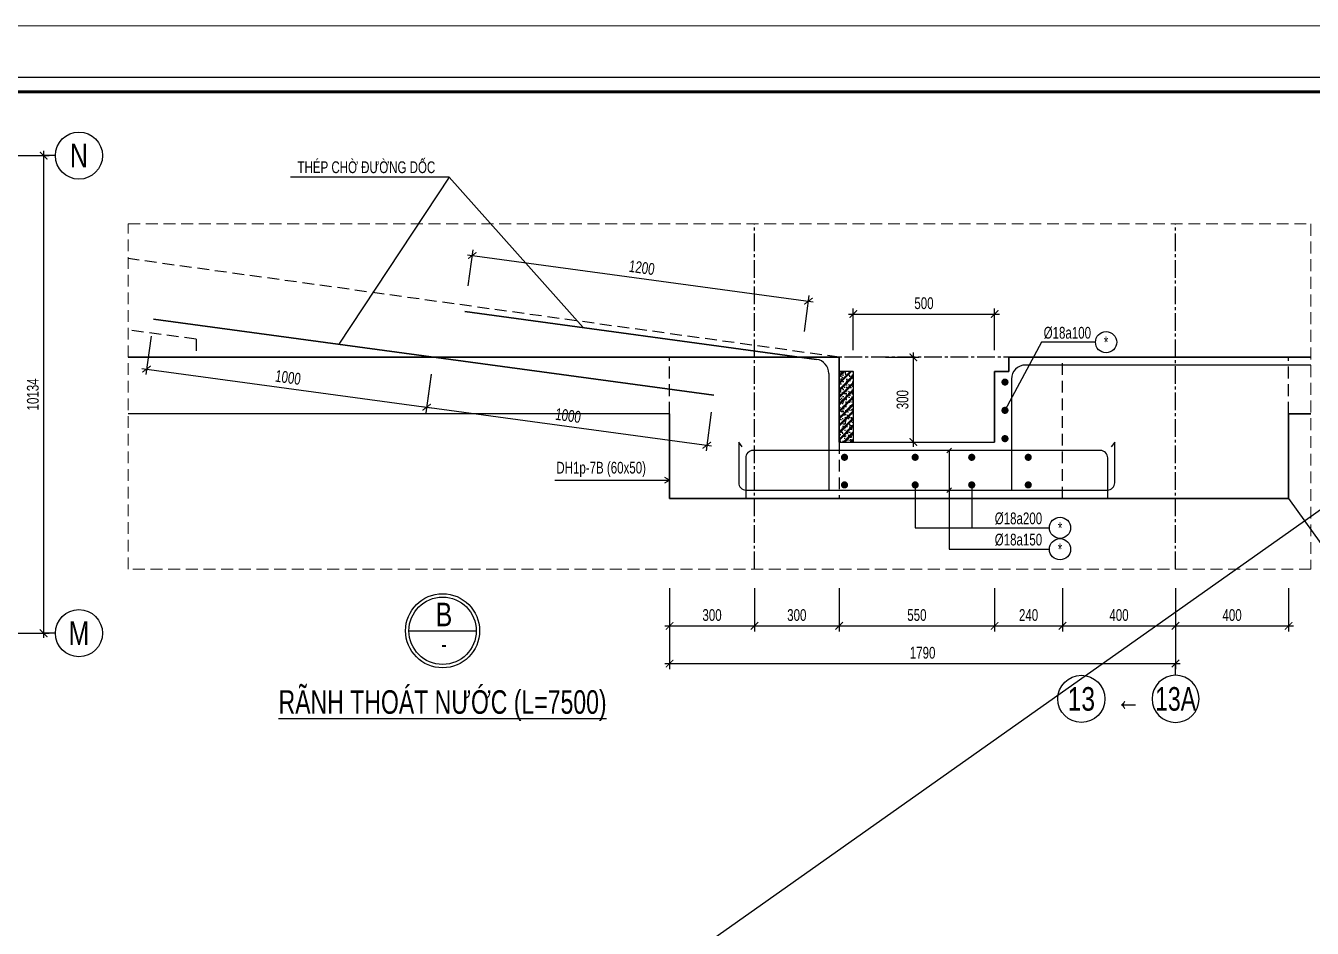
# Model space of a CAD drawing. Header units: millimetres. Extents: x 0 to 168200, y 0 to 59400.
# Drawn here: x 42089 to 69396, y 40249 to 59400 of the extents above; entities that cross this region are included whole.
import ezdxf
from ezdxf.enums import TextEntityAlignment as Align

# ---------------------------------------------------------------- set-up
doc = ezdxf.new("R2010")
doc.units = ezdxf.units.MM
doc.header["$LTSCALE"] = 500
doc.header["$MEASUREMENT"] = 0
for name, pattern in [('CENTER2', [1.125, 0.75, -0.125, 0.125, -0.125]), ('DASHED', [0.75, 0.5, -0.25]), ('HIDDEN', [0.375, 0.25, -0.125])]:
    doc.linetypes.add(name, pattern=pattern)
doc.layers.get('DEFPOINTS').update_dxf_attribs({"lineweight": 15})
doc.layers.add('02.CDC.DIM', color=1, linetype='Continuous', lineweight=20)
for name, color, linetype in [('CDC-KHUNGTEN', 9, 'Continuous'), ('CDC.01.AXIS', 160, 'CENTER2'), ('CDC.02.DIM', 1, 'Continuous'), ('CDC.03.BORDER', 3, 'Continuous'), ('CDC.04.HIDDEN', 8, 'HIDDEN'), ('CDC.05.STEEL', 4, 'Continuous'), ('CDC.06.TEXT', 2, 'Continuous'), ('CDC.10.HATCH', 251, 'Continuous'), ('CDC.11.NOTE', 8, 'Continuous'), ('CDC.14.STEELNUM', 9, 'Continuous'), ('STEEL_NODE', 6, 'Continuous')]:
    doc.layers.add(name, color=color, linetype=linetype)
doc.layers.add('KCS_Plotter', color=11, linetype='Continuous', plot=False)
doc.styles.add('BIGTEXT', font='arial.ttf', dxfattribs={"width": 0.8})
doc.styles.add('KCS_SMTEXT', font='arial.ttf', dxfattribs={"width": 0.7})
doc.styles.add('SMTEXT', font='arial.ttf', dxfattribs={"width": 0.7})
doc.dimstyles.new('KCS_DIM100', dxfattribs={"dimscale": 100, "dimtxt": 2.5, "dimasz": 1.6, "dimexe": 1.2, "dimexo": 0, "dimgap": 1, "dimtad": 1, "dimdec": 0, "dimzin": 0, "dimdsep": 46, "dimtxsty": 'KCS_SMTEXT', "dimblk": 'ARCHTICK', "dimcen": 0, "dimdle": 1, "dimclrd": 256, "dimclre": 256, "dimclrt": 2, "dimadec": 0, "dimazin": 0, "dimtfac": 1, "dimtdec": 0, "dimtix": 1, "dimtmove": 2, "dimatfit": 3, "dimfxl": 1, "dimtolj": 1, "dimtzin": 0, "dimarcsym": 0})
doc.dimstyles.new('KCS_DIM100 SC6', dxfattribs={"dimscale": 100, "dimtxt": 2.5, "dimasz": 1.6, "dimexe": 1.2, "dimexo": 0, "dimgap": 1, "dimtad": 1, "dimdec": 0, "dimlfac": 0.166667, "dimzin": 0, "dimdsep": 46, "dimtxsty": 'KCS_SMTEXT', "dimblk": 'ARCHTICK', "dimcen": 0, "dimdle": 1, "dimclrd": 256, "dimclre": 256, "dimclrt": 2, "dimadec": 0, "dimazin": 0, "dimtfac": 1, "dimtdec": 0, "dimtix": 1, "dimtmove": 2, "dimatfit": 3, "dimfxl": 1, "dimtolj": 1, "dimtzin": 0, "dimarcsym": 0})

# ---------------------------------------------------------------- blocks, each defined once
blk = doc.blocks.new('_ArchTick')
at = {"color": 0, "linetype": 'ByBlock', "const_width": 0.15}
blk.add_lwpolyline([(-0.5, -0.5), (0.5, 0.5)], dxfattribs=at)
blk = doc.blocks.new('*D32')
at = {"layer": 'CDC.02.DIM', "lineweight": -2, "transparency": 16777216}
for p, q in [((55756, 47466), (55756, 46546)), ((57556, 47466), (57556, 46546)), ((55656, 46666), (57656, 46666))]:
    blk.add_line(p, q, dxfattribs=at)
at = {"layer": 'DEFPOINTS', "color": 0, "transparency": 16777216}
for p in [(55756, 47466), (57556, 47466), (57556, 46666)]:
    blk.add_point(p, dxfattribs=at)
at = {"layer": 'CDC.02.DIM', "lineweight": -2, "transparency": 16777216, "xscale": 160, "yscale": 160, "zscale": 160, "rotation": 180}
blk.add_blockref('_ArchTick', (55756, 46666), dxfattribs=at)
at = {"layer": 'CDC.02.DIM', "lineweight": -2, "transparency": 16777216, "xscale": 160, "yscale": 160, "zscale": 160}
blk.add_blockref('_ArchTick', (57556, 46666), dxfattribs=at)
at = {"layer": 'CDC.02.DIM', "color": 2, "transparency": 16777216, "insert": (56656, 46894), "char_height": 250, "attachment_point": 5, "style": 'KCS_SMTEXT'}
blk.add_mtext('\\A1;300', dxfattribs=at)
blk = doc.blocks.new('*D33')
at = {"layer": 'CDC.02.DIM', "lineweight": -2, "transparency": 16777216}
for p, q in [((57556, 47466), (57556, 46546)), ((59354, 47466), (59354, 46546)), ((57456, 46666), (59454, 46666))]:
    blk.add_line(p, q, dxfattribs=at)
at = {"layer": 'DEFPOINTS', "color": 0, "transparency": 16777216}
for p in [(57556, 47466), (59354, 47466), (59354, 46666)]:
    blk.add_point(p, dxfattribs=at)
at = {"layer": 'CDC.02.DIM', "lineweight": -2, "transparency": 16777216, "xscale": 160, "yscale": 160, "zscale": 160, "rotation": 180}
blk.add_blockref('_ArchTick', (57556, 46666), dxfattribs=at)
at = {"layer": 'CDC.02.DIM', "lineweight": -2, "transparency": 16777216, "xscale": 160, "yscale": 160, "zscale": 160}
blk.add_blockref('_ArchTick', (59354, 46666), dxfattribs=at)
at = {"layer": 'CDC.02.DIM', "color": 2, "transparency": 16777216, "insert": (58455, 46894), "char_height": 250, "attachment_point": 5, "style": 'KCS_SMTEXT'}
blk.add_mtext('\\A1;300', dxfattribs=at)
blk = doc.blocks.new('*D34')
at = {"layer": 'CDC.02.DIM', "lineweight": -2, "transparency": 16777216}
for p, q in [((59354, 47466), (59354, 46546)), ((62654, 47466), (62654, 46546)), ((59254, 46666), (62754, 46666))]:
    blk.add_line(p, q, dxfattribs=at)
at = {"layer": 'DEFPOINTS', "color": 0, "transparency": 16777216}
for p in [(59354, 47466), (62654, 47466), (62654, 46666)]:
    blk.add_point(p, dxfattribs=at)
at = {"layer": 'CDC.02.DIM', "lineweight": -2, "transparency": 16777216, "xscale": 160, "yscale": 160, "zscale": 160, "rotation": 180}
blk.add_blockref('_ArchTick', (59354, 46666), dxfattribs=at)
at = {"layer": 'CDC.02.DIM', "lineweight": -2, "transparency": 16777216, "xscale": 160, "yscale": 160, "zscale": 160}
blk.add_blockref('_ArchTick', (62654, 46666), dxfattribs=at)
at = {"layer": 'CDC.02.DIM', "color": 2, "transparency": 16777216, "insert": (61004, 46894), "char_height": 250, "attachment_point": 5, "style": 'KCS_SMTEXT'}
blk.add_mtext('\\A1;550', dxfattribs=at)
blk = doc.blocks.new('*D35')
at = {"layer": 'CDC.02.DIM', "lineweight": -2, "transparency": 16777216}
for p, q in [((64094, 47466), (64094, 46546)), ((66494, 47466), (66494, 46546)), ((63994, 46666), (66594, 46666))]:
    blk.add_line(p, q, dxfattribs=at)
at = {"layer": 'DEFPOINTS', "color": 0, "transparency": 16777216}
for p in [(64094, 47466), (66494, 47466), (66494, 46666)]:
    blk.add_point(p, dxfattribs=at)
at = {"layer": 'CDC.02.DIM', "lineweight": -2, "transparency": 16777216, "xscale": 160, "yscale": 160, "zscale": 160, "rotation": 180}
blk.add_blockref('_ArchTick', (64094, 46666), dxfattribs=at)
at = {"layer": 'CDC.02.DIM', "lineweight": -2, "transparency": 16777216, "xscale": 160, "yscale": 160, "zscale": 160}
blk.add_blockref('_ArchTick', (66494, 46666), dxfattribs=at)
at = {"layer": 'CDC.02.DIM', "color": 2, "transparency": 16777216, "insert": (65294, 46894), "char_height": 250, "attachment_point": 5, "style": 'KCS_SMTEXT'}
blk.add_mtext('\\A1;400', dxfattribs=at)
blk = doc.blocks.new('*D36')
at = {"layer": 'CDC.02.DIM', "lineweight": -2, "transparency": 16777216}
for p, q in [((66494, 47466), (66494, 46546)), ((68894, 47466), (68894, 46546)), ((66394, 46666), (68994, 46666))]:
    blk.add_line(p, q, dxfattribs=at)
at = {"layer": 'DEFPOINTS', "color": 0, "transparency": 16777216}
for p in [(66494, 47466), (68894, 47466), (68894, 46666)]:
    blk.add_point(p, dxfattribs=at)
at = {"layer": 'CDC.02.DIM', "lineweight": -2, "transparency": 16777216, "xscale": 160, "yscale": 160, "zscale": 160, "rotation": 180}
blk.add_blockref('_ArchTick', (66494, 46666), dxfattribs=at)
at = {"layer": 'CDC.02.DIM', "lineweight": -2, "transparency": 16777216, "xscale": 160, "yscale": 160, "zscale": 160}
blk.add_blockref('_ArchTick', (68894, 46666), dxfattribs=at)
at = {"layer": 'CDC.02.DIM', "color": 2, "transparency": 16777216, "insert": (67694, 46894), "char_height": 250, "attachment_point": 5, "style": 'KCS_SMTEXT'}
blk.add_mtext('\\A1;400', dxfattribs=at)
blk = doc.blocks.new('*D37')
at = {"layer": 'CDC.02.DIM', "lineweight": -2, "transparency": 16777216}
for p, q in [((55756, 47466), (55756, 45746)), ((66494, 47466), (66494, 45746)), ((55656, 45866), (66594, 45866))]:
    blk.add_line(p, q, dxfattribs=at)
at = {"layer": 'DEFPOINTS', "color": 0, "transparency": 16777216}
for p in [(55756, 47466), (66494, 47466), (66494, 45866)]:
    blk.add_point(p, dxfattribs=at)
at = {"layer": 'CDC.02.DIM', "lineweight": -2, "transparency": 16777216, "xscale": 160, "yscale": 160, "zscale": 160, "rotation": 180}
blk.add_blockref('_ArchTick', (55756, 45866), dxfattribs=at)
at = {"layer": 'CDC.02.DIM', "lineweight": -2, "transparency": 16777216, "xscale": 160, "yscale": 160, "zscale": 160}
blk.add_blockref('_ArchTick', (66494, 45866), dxfattribs=at)
at = {"layer": 'CDC.02.DIM', "color": 2, "transparency": 16777216, "insert": (61125, 46094), "char_height": 250, "attachment_point": 5, "style": 'KCS_SMTEXT'}
blk.add_mtext('\\A1;1790', dxfattribs=at)
blk = doc.blocks.new('*D38')
at = {"layer": 'CDC.02.DIM', "lineweight": -2, "transparency": 16777216}
for p, q in [((51480, 53883), (51584, 54644)), ((51469, 54538), (58801, 53542)), ((58615, 52913), (58718, 53674))]:
    blk.add_line(p, q, dxfattribs=at)
at = {"layer": 'DEFPOINTS', "color": 0, "transparency": 16777216}
for p in [(51480, 53883), (58702, 53555), (58615, 52913)]:
    blk.add_point(p, dxfattribs=at)
at = {"layer": 'CDC.02.DIM', "lineweight": -2, "transparency": 16777216, "xscale": 160, "yscale": 160, "zscale": 160}
for p, rotation in [((51568, 54525), 172.2611071168883), ((58702, 53555), 352.2611071168884)]:
    blk.add_blockref('_ArchTick', p, dxfattribs=dict(at, rotation=rotation))
at = {"layer": 'CDC.02.DIM', "color": 2, "transparency": 16777216, "insert": (55166, 54266), "char_height": 250, "attachment_point": 5, "rotation": 352.2611, "style": 'KCS_SMTEXT'}
blk.add_mtext('\\A1;1200', dxfattribs=at)
blk = doc.blocks.new('*D39')
at = {"layer": 'CDC.02.DIM', "lineweight": -2, "transparency": 16777216}
for p, q in [((44749, 52815), (44637, 51996)), ((44555, 52128), (50698, 51293)), ((50694, 52007), (50583, 51187))]:
    blk.add_line(p, q, dxfattribs=at)
at = {"layer": 'DEFPOINTS', "color": 0, "transparency": 16777216}
for p in [(44749, 52815), (50694, 52007), (50599, 51306)]:
    blk.add_point(p, dxfattribs=at)
at = {"layer": 'CDC.02.DIM', "lineweight": -2, "transparency": 16777216, "xscale": 160, "yscale": 160, "zscale": 160}
for p, rotation in [((44654, 52114), 172.2573159457754), ((50599, 51306), 352.2573159457754)]:
    blk.add_blockref('_ArchTick', p, dxfattribs=dict(at, rotation=rotation))
at = {"layer": 'CDC.02.DIM', "color": 2, "transparency": 16777216, "insert": (47657, 51936), "char_height": 250, "attachment_point": 5, "rotation": 352.2573, "style": 'KCS_SMTEXT'}
blk.add_mtext('\\A1;1000', dxfattribs=at)
blk = doc.blocks.new('*D40')
at = {"layer": 'CDC.02.DIM', "lineweight": -2, "transparency": 16777216}
for p, q in [((50694, 52003), (50583, 51187)), ((50500, 51320), (56643, 50484)), ((56640, 51199), (56528, 50379))]:
    blk.add_line(p, q, dxfattribs=at)
at = {"layer": 'DEFPOINTS', "color": 0, "transparency": 16777216}
for p in [(50694, 52003), (56640, 51199), (56544, 50498)]:
    blk.add_point(p, dxfattribs=at)
at = {"layer": 'CDC.02.DIM', "lineweight": -2, "transparency": 16777216, "xscale": 160, "yscale": 160, "zscale": 160}
for p, rotation in [((50599, 51306), 172.2573159457754), ((56544, 50498), 352.2573159457754)]:
    blk.add_blockref('_ArchTick', p, dxfattribs=dict(at, rotation=rotation))
at = {"layer": 'CDC.02.DIM', "color": 2, "transparency": 16777216, "insert": (53602, 51127), "char_height": 250, "attachment_point": 5, "rotation": 352.2573, "style": 'KCS_SMTEXT'}
blk.add_mtext('\\A1;1000', dxfattribs=at)
blk = doc.blocks.new('*D46')
at = {"layer": 'CDC.02.DIM', "lineweight": -2, "transparency": 16777216}
for p, q in [((59554, 53283), (62754, 53283)), ((59654, 52515), (59654, 53403)), ((62654, 52515), (62654, 53403))]:
    blk.add_line(p, q, dxfattribs=at)
at = {"layer": 'DEFPOINTS', "color": 0, "transparency": 16777216}
for p in [(62654, 53283), (59654, 52515), (62654, 52515)]:
    blk.add_point(p, dxfattribs=at)
at = {"layer": 'CDC.02.DIM', "lineweight": -2, "transparency": 16777216, "xscale": 160, "yscale": 160, "zscale": 160, "rotation": 180}
blk.add_blockref('_ArchTick', (59654, 53283), dxfattribs=at)
at = {"layer": 'CDC.02.DIM', "lineweight": -2, "transparency": 16777216, "xscale": 160, "yscale": 160, "zscale": 160}
blk.add_blockref('_ArchTick', (62654, 53283), dxfattribs=at)
at = {"layer": 'CDC.02.DIM', "color": 2, "transparency": 16777216, "insert": (61154, 53511), "char_height": 250, "attachment_point": 5, "style": 'KCS_SMTEXT'}
blk.add_mtext('\\A1;500', dxfattribs=at)
blk = doc.blocks.new('*D60')
at = {"layer": 'CDC.02.DIM', "lineweight": -2, "transparency": 16777216}
for p, q in [((60928, 52466), (60928, 50466)), ((60339, 52366), (61048, 52366)), ((60339, 50566), (61048, 50566))]:
    blk.add_line(p, q, dxfattribs=at)
at = {"layer": 'DEFPOINTS', "color": 0, "transparency": 16777216}
for p in [(60339, 52366), (60339, 50566), (60928, 50566)]:
    blk.add_point(p, dxfattribs=at)
at = {"layer": 'CDC.02.DIM', "lineweight": -2, "transparency": 16777216, "xscale": 160, "yscale": 160, "zscale": 160}
for p, rotation in [((60928, 52366), 90), ((60928, 50566), 270)]:
    blk.add_blockref('_ArchTick', p, dxfattribs=dict(at, rotation=rotation))
at = {"layer": 'CDC.02.DIM', "color": 2, "transparency": 16777216, "insert": (60700, 51466), "char_height": 250, "attachment_point": 5, "rotation": 90, "style": 'KCS_SMTEXT'}
blk.add_mtext('\\A1;300', dxfattribs=at)
blk = doc.blocks.new('*D64')
at = {"layer": 'CDC.02.DIM', "lineweight": -2, "transparency": 16777216}
for p, q in [((62654, 47466), (62654, 46546)), ((64094, 47466), (64094, 46546)), ((62554, 46666), (64194, 46666))]:
    blk.add_line(p, q, dxfattribs=at)
at = {"layer": 'DEFPOINTS', "color": 0, "transparency": 16777216}
for p in [(62654, 47466), (64094, 47466), (64094, 46666)]:
    blk.add_point(p, dxfattribs=at)
at = {"layer": 'CDC.02.DIM', "lineweight": -2, "transparency": 16777216, "xscale": 160, "yscale": 160, "zscale": 160, "rotation": 180}
blk.add_blockref('_ArchTick', (62654, 46666), dxfattribs=at)
at = {"layer": 'CDC.02.DIM', "lineweight": -2, "transparency": 16777216, "xscale": 160, "yscale": 160, "zscale": 160}
blk.add_blockref('_ArchTick', (64094, 46666), dxfattribs=at)
at = {"layer": 'CDC.02.DIM', "color": 2, "transparency": 16777216, "insert": (63374, 46894), "char_height": 250, "attachment_point": 5, "style": 'KCS_SMTEXT'}
blk.add_mtext('\\A1;240', dxfattribs=at)
blk = doc.blocks.new('*D91')
at = {"layer": 'CDC.02.DIM', "lineweight": -2, "transparency": 16777216}
for p, q in [((40869, 56644), (42589, 56644)), ((42469, 56744), (42469, 46410)), ((40869, 46510), (42589, 46510))]:
    blk.add_line(p, q, dxfattribs=at)
at = {"layer": 'DEFPOINTS', "color": 0, "transparency": 16777216}
for p in [(40869, 56644), (40869, 46510), (42469, 46510)]:
    blk.add_point(p, dxfattribs=at)
at = {"layer": 'CDC.02.DIM', "lineweight": -2, "transparency": 16777216, "xscale": 160, "yscale": 160, "zscale": 160}
for p, rotation in [((42469, 56644), 90), ((42469, 46510), 270)]:
    blk.add_blockref('_ArchTick', p, dxfattribs=dict(at, rotation=rotation))
at = {"layer": 'CDC.02.DIM', "color": 2, "transparency": 16777216, "insert": (42241, 51577), "char_height": 250, "attachment_point": 5, "rotation": 90, "style": 'KCS_SMTEXT'}
blk.add_mtext('\\A1;10134', dxfattribs=at)
blk = doc.blocks.new('_Axis name')
at = {"layer": 'CDC.02.DIM'}
blk.add_line((0, 2.5), (0, 0), dxfattribs=at)
blk.add_circle((0, 7.5), 5, dxfattribs=at)
at = {"layer": 'CDC.02.DIM', "style": 'BIGTEXT', "width": 0.75}
blk.add_attdef('.', text='', height=5, dxfattribs=at).set_placement((0, 7.5), align=Align.MIDDLE)
blk = doc.blocks.new('Khung tên chuẩn')
at = {"layer": 'CDC-KHUNGTEN', "color": 8}
blk.add_lwpolyline([(75096, 1100), (83000, 1100), (83000, 58300), (3000, 58300), (3000, 1100), (75096, 1100)], dxfattribs=at)
at = {"layer": 'CDC-KHUNGTEN', "color": 255, "lineweight": 60}
blk.add_lwpolyline([(74900, 1400), (74900, 58000), (3300, 58000), (3300, 1400), (74900, 1400)], close=True, dxfattribs=at)
at = {"layer": 'DEFPOINTS', "color": 1, "ltscale": 0.2}
blk.add_lwpolyline([(0, 0), (0, 59400), (84100, 59400), (84100, 0), (0, 0)], close=True, dxfattribs=at)

msp = doc.modelspace()

# ---------------------------------------------------------------- hatches: boundary and pattern name
at = {"layer": 'CDC.10.HATCH'}
h = msp.add_hatch(dxfattribs=at)
h.set_pattern_fill('BT-01', color=256, scale=25, style=0, pattern_type=2)
h.set_pattern_definition([(50, (-324697.83, 596808.54), (179.315046, -15.688034), [18.75, -206.25]), (355, (-324697.83, 596808.54), (-34.687833, 188.048033), [15, -165]), (100.4514, (-324682.89, 596807.23), (144.627345, 172.359886), [15.935047, -175.28553]), (46.1842, (-324697.83, 596858.54), (266.81026, -41.37975), [28.125, -309.375]), (96.6356, (-324675.6, 596855.1), (233.66568, 243.52947), [23.90257, -262.92825]), (351.1842, (-324697.83, 596858.54), (233.66549, 243.52965), [22.5, -247.5]), (21, (-324672.83, 596846.04), (149.226763, -100.654723), [18.75, -206.25]), (326, (-324672.83, 596846.04), (60.828833, 181.28751), [15, -165]), (71.4514, (-324660.4, 596837.65), (210.055657, 80.632624), [15.935047, -175.28553]), (37.5, (-324697.83, 596808.54), (3.039964, 83.2234635), [0, -163, 0, -167.5, 0, -165.625]), (7.5, (-324697.83, 596808.54), (65.767384, 98.602928), [0, -95.5, 0, -159.25, 0, -63.125]), (327.5, (-324753.58, 596808.54), (133.455609, -5.638718), [0, -62.5, 0, -195, 0, -258.75]), (317.5, (-324778.58, 596808.54), (145.796542, 25.026246), [0, -81.25, 0, -129.5, 0, -183.75]), (45, (-324697.83, 596808.54), (-75.130096, 75.130096), []), (45, (-324697.83, 596839.16), (-75.130096, 75.130096), [])])
h.paths.add_polyline_path([(59654.4, 52066.4), (59354.4, 52066.4), (59354.4, 50566.4), (59654.4, 50566.4)])

# ---------------------------------------------------------------- linework, layer by layer
at = {"layer": 'CDC.01.AXIS'}
for p, q in [((57556.4, 47866.4), (57556.4, 55194.5)), ((66494.4, 47866.4), (66494.4, 55194.5)), ((67157.8, 52366.4), (56440.3, 52366.4))]:
    msp.add_line(p, q, dxfattribs=at)
at = {"layer": 'CDC.02.DIM'}
msp.add_circle((64494.4, 45116.4), 500, dxfattribs=at)
at = {"layer": 'CDC.03.BORDER', "lineweight": 35}
for p, q in [((44265.7, 52366.4), (59354.4, 52366.4)), ((59354.4, 50566.4), (59354.4, 52366.4)), ((62954.4, 52366.4), (69364.1, 52366.4)), ((62954.4, 52066.4), (62954.4, 52366.4)), ((62654.4, 50566.4), (62654.4, 52066.4)), ((62654.4, 52066.4), (62954.4, 52066.4)), ((55756.4, 49366.4), (55756.4, 51166.4)), ((69364.1, 51166.4), (68894.4, 51166.4)), ((68894.4, 51166.4), (68894.4, 49366.4)), ((64094.4, 49366.4), (55756.4, 49366.4)), ((68894.4, 49366.4), (64094.4, 49366.4))]:
    msp.add_line(p, q, dxfattribs=at)
at = {"layer": 'CDC.03.BORDER'}
for p, q in [((59654.4, 52066.4), (59354.4, 52066.4)), ((59654.4, 52066.4), (59654.4, 50566.4)), ((55756.4, 51166.4), (44265.7, 51166.4)), ((59354.4, 50566.4), (62654.4, 50566.4))]:
    msp.add_line(p, q, dxfattribs=at)
at = {"layer": 'CDC.04.HIDDEN', "ltscale": 2}
for p, q in [((59354.4, 52366.4), (44265.7, 54457.7)), ((45703.7, 52748.5), (44265.7, 52943.9)), ((45703.7, 52748.5), (45703.7, 52366.4)), ((55756.4, 51166.4), (55756.4, 52366.4)), ((64094.4, 49366.4), (64094.4, 52366.4)), ((68894.4, 51166.4), (68894.4, 52366.4)), ((59354.4, 50566.4), (59354.4, 49366.4))]:
    msp.add_line(p, q, dxfattribs=at)
at = {"layer": 'CDC.05.STEEL', "lineweight": 35}
for p, q in [((58874.5, 52321), (51406.2, 53336.4)), ((56692, 51558), (44797.8, 53174.4))]:
    msp.add_line(p, q, dxfattribs=at)
at = {"layer": 'CDC.05.STEEL'}
for p, q in [((69364.1, 52200.6), (63309.5, 52200.6)), ((59134, 52023.7), (59134, 49546.4)), ((63009.5, 51900.6), (63009.5, 49546.4))]:
    msp.add_line(p, q, dxfattribs=at)
at = {"layer": 'CDC.05.STEEL', "elevation": 0}
msp.add_lwpolyline([(57296.8, 50461.6), (57221.7, 50566.4), (57221.7, 49701.4, 0.4142136), (57376.7, 49546.4), (65049.3, 49546.4, 0.4142136), (65204.3, 49701.4), (65204.3, 50566.4), (65129.2, 50461.6)], format="xyb", dxfattribs=at)
at = {"layer": 'CDC.05.STEEL'}
msp.add_lwpolyline([(65054.4, 49366.4), (65054.4, 50231.4, 0.4142136), (64899.4, 50386.4), (57526.8, 50386.4, 0.4142136), (57371.8, 50231.4), (57371.8, 49366.4)], format="xyb", dxfattribs=at)
for centre, start, end in [((58834, 52023.7), 0, 82.26111), ((63309.5, 51900.6, 0), 90, 180)]:
    msp.add_arc(centre, 300, start, end, dxfattribs=at)
at = {"layer": 'CDC.06.TEXT'}
msp.add_line((50222.8, 46561.4), (51651.4, 46561.4), dxfattribs=at)
at = {"layer": 'CDC.06.TEXT', "color": 1}
msp.add_circle((50937.1, 46561.4), 785.7, dxfattribs=at)
at = {"layer": 'CDC.06.TEXT', "color": 4}
msp.add_circle((50937.1, 46561.4), 714.3, dxfattribs=at)
at = {"layer": 'CDC.11.NOTE'}
for p, q in [((51075.7, 56184), (48731.5, 52639.8)), ((63649.6, 52685.5), (62873.4, 51238.6)), ((64794.6, 52685.5), (63649.6, 52685.5)), ((62167.7, 49656.5), (62167.7, 48746.4))]:
    msp.add_line(p, q, dxfattribs=at)
for points in [[(53921.4, 52994.5), (51075.7, 56184), (47712.4, 56184)], [(61688.2, 50381.2), (61688.2, 48296.4), (63817.3, 48296.4)], [(55657, 49698.6), (55756.4, 49757), (55657, 49815.4)], [(60967.7, 49656.5), (60967.7, 48746.4), (63817.3, 48746.4)], [(68894.4, 49366.4), (69576.9, 48409.9), (71536.8, 48409.9)]]:
    msp.add_lwpolyline(points, dxfattribs=at)
at = {"layer": 'CDC.11.NOTE', "linetype": 'DASHED', "lineweight": 5}
msp.add_lwpolyline([(69364.1, 47866.4), (44265.7, 47866.4), (44265.7, 55194.5), (69364.1, 55194.5)], close=True, dxfattribs=at)
at = {"layer": 'CDC.11.NOTE', "color": 3, "elevation": 0}
for points in [[(61638.9, 50337.1), (61737.6, 50435.8)], [(61638.9, 49497.1), (61737.6, 49595.8)]]:
    msp.add_lwpolyline(points, dxfattribs=at)
at = {"layer": 'CDC.11.NOTE', "linetype": 'ByBlock'}
msp.add_lwpolyline([(53322.5, 49757), (55756.4, 49757)], dxfattribs=at)
at = {"layer": 'CDC.14.STEELNUM'}
for centre in [(65019.6, 52685.5), (64042.3, 48746.4), (64042.3, 48291.9)]:
    msp.add_circle(centre, 225, dxfattribs=at)
at = {"layer": 'KCS_Plotter'}
msp.add_line((0, 0), (84100, 59400), dxfattribs=at)
at = {"layer": 'STEEL_NODE', "const_width": 75.9}
for points in [[(62881.3, 51875.7, 1), (62865.5, 51801.5, 1)], [(62881.3, 51275.7, 1), (62865.5, 51201.5, 1)], [(62881.3, 50675.7, 1), (62865.5, 50601.5, 1)], [(59459.8, 50279.4, -1), (59475.6, 50205.2, -1)], [(60959.8, 50279.4, -1), (60975.6, 50205.2, -1)], [(62159.8, 50279.4, -1), (62175.6, 50205.2, -1)], [(63359.8, 50279.4, -1), (63375.6, 50205.2, -1)], [(59459.8, 49693.6, -1), (59475.6, 49619.4, -1)], [(60959.8, 49693.6, -1), (60975.6, 49619.4, -1)], [(62159.8, 49693.6, -1), (62175.6, 49619.4, -1)], [(63359.8, 49693.6, -1), (63375.6, 49619.4, -1)]]:
    msp.add_lwpolyline(points, format="xyb", close=True, dxfattribs=at)

# ---------------------------------------------------------------- block references
msp.add_blockref('Khung tên chuẩn', (0, 0))
at = {"layer": '02.CDC.DIM'}
ref = msp.add_blockref('_Axis name', (42468.9, 56644.4), dxfattribs=dict(at, xscale=100, yscale=100, zscale=100, rotation=270))
ref.add_attrib('.', 'N', dxfattribs={"layer": 'CDC.02.DIM', "height": 500, "style": 'BIGTEXT', "width": 0.75}).set_placement((43218.9, 56644.4), align=Align.MIDDLE)
ref = msp.add_blockref('_Axis name', (42468.9, 46510.4), dxfattribs=dict(at, xscale=100, yscale=100, zscale=100, rotation=270))
ref.add_attrib('.', 'M', dxfattribs={"layer": 'CDC.02.DIM', "height": 500, "style": 'BIGTEXT', "width": 0.75}).set_placement((43218.9, 46510.4), align=Align.MIDDLE)
ref = msp.add_blockref('_Axis name', (66494.4, 45866.4), dxfattribs=dict(at, xscale=-100, yscale=100, zscale=100, rotation=180))
ref.add_attrib('.', '13A', dxfattribs={"layer": 'CDC.02.DIM', "height": 500, "style": 'BIGTEXT', "width": 0.7}).set_placement((66494.4, 45116.4), align=Align.MIDDLE)

# ---------------------------------------------------------------- texts
at = {"layer": 'CDC.02.DIM', "style": 'BIGTEXT', "width": 0.75}
for tag, p in [('13', (64494.4, 45116.4)), ('←', (65494.4, 45116.4))]:
    msp.add_attdef(tag, text='.', height=500, dxfattribs=at).set_placement(p, align=Align.MIDDLE)
at = {"layer": 'CDC.06.TEXT', "color": 2, "linetype": 'ByBlock', "style": 'KCS_SMTEXT', "width": 0.7}
for s, p in [('THÉP CHỜ ĐƯỜNG DỐC', (49319.4, 56433.8)), ('%%C18a200', (63159.3, 48946.7)), ('%%C18a150', (63159.3, 48496.7))]:
    msp.add_text(s, height=250, dxfattribs=at).set_placement(p, align=Align.MIDDLE)
msp.add_text('%%C18a100', height=250, dxfattribs=at).set_placement((63694.2, 52885.5), align=Align.MIDDLE_LEFT)
at = {"layer": 'CDC.06.TEXT', "linetype": 'ByBlock', "style": 'KCS_SMTEXT', "width": 0.7}
msp.add_text('DH1p-7B (60x50)', height=249.975, dxfattribs=at).set_placement((53351.4, 50022.3), align=Align.MIDDLE_LEFT)
at = {"layer": 'CDC.06.TEXT', "style": 'SMTEXT', "width": 0.75}
for s, height, p in [('B', 500, (50966.7, 46907.4)), ('-', 357.1, (50966.7, 46277.8))]:
    msp.add_text(s, height=height, dxfattribs=at).set_placement(p, align=Align.MIDDLE_CENTER)
at = {"layer": 'CDC.06.TEXT', "color": 4, "style": 'KCS_SMTEXT', "width": 0.7}
msp.add_text('%%URÃNH THOÁT NƯỚC (L=7500)', height=500, dxfattribs=at).set_placement((50937.1, 45043.8), align=Align.MIDDLE)
at = {"layer": 'CDC.14.STEELNUM', "color": 2, "linetype": 'ByBlock', "style": 'KCS_SMTEXT', "width": 0.7}
for p in [(65019.6, 52685.5), (64042.3, 48741.9), (64042.3, 48291.9)]:
    msp.add_text('*', height=250, dxfattribs=at).set_placement(p, align=Align.MIDDLE)

# ---------------------------------------------------------------- dimensions: what is measured, and where the dimension line sits
at = {"layer": 'CDC.02.DIM'}
for base, p1, p2, angle, dimstyle, picture, middle in [((42468.9, 46510.4), (40868.9, 56644.4), (40868.9, 46510.4), 90, 'KCS_DIM100', '*D91', (42241.1, 51577.4)), ((58702.1, 53555.5), (51480.4, 53882.7), (58614.8, 52913.2), 352.26111, 'KCS_DIM100 SC6', '*D38', (55165.6, 54265.8)), ((50599, 51306.1), (44748.9, 52815.1), (50694.3, 52006.8), 352.25732, 'KCS_DIM100 SC6', '*D39', (47657, 51935.8)), ((60927.9, 50566.4), (60339.4, 52366.4), (60339.4, 50566.4), 90, 'KCS_DIM100 SC6', '*D60', (60700.1, 51466.4)), ((56544.3, 50497.7), (50693.8, 52003.5), (56639.6, 51198.9), 352.25732, 'KCS_DIM100 SC6', '*D40', (53602.3, 51127.5))]:
    dim = msp.add_linear_dim(base=base, p1=p1, p2=p2, angle=angle, dimstyle=dimstyle, dxfattribs=at)
    dim.commit()
    dim.dimension.update_dxf_attribs({"geometry": picture, "text_midpoint": middle})
for base, p1, p2, picture, middle in [((62654.4, 53283), (59654.4, 52514.5), (62654.4, 52514.5), '*D46', (61154.4, 53510.7)), ((57556.4, 46666.4), (55756.4, 47466.4), (57556.4, 47466.4), '*D32', (56656.4, 46894.1)), ((66494.4, 45866.4), (55756.4, 47466.4), (66494.4, 47466.4), '*D37', (61125.4, 46094.1)), ((59354.4, 46666.4), (57556.4, 47466.4), (59354.4, 47466.4), '*D33', (58455.4, 46894.1)), ((62654.4, 46666.4), (59354.4, 47466.4), (62654.4, 47466.4), '*D34', (61004.4, 46894.1)), ((64094.4, 46666.4), (62654.4, 47466.4), (64094.4, 47466.4), '*D64', (63374.4, 46894.1)), ((66494.4, 46666.4), (64094.4, 47466.4), (66494.4, 47466.4), '*D35', (65294.4, 46894.1)), ((68894.4, 46666.4), (66494.4, 47466.4), (68894.4, 47466.4), '*D36', (67694.4, 46894.1))]:
    dim = msp.add_linear_dim(base=base, p1=p1, p2=p2, dimstyle='KCS_DIM100 SC6', dxfattribs=at)
    dim.commit()
    dim.dimension.update_dxf_attribs({"geometry": picture, "text_midpoint": middle})

doc.saveas('drawing.dxf')
